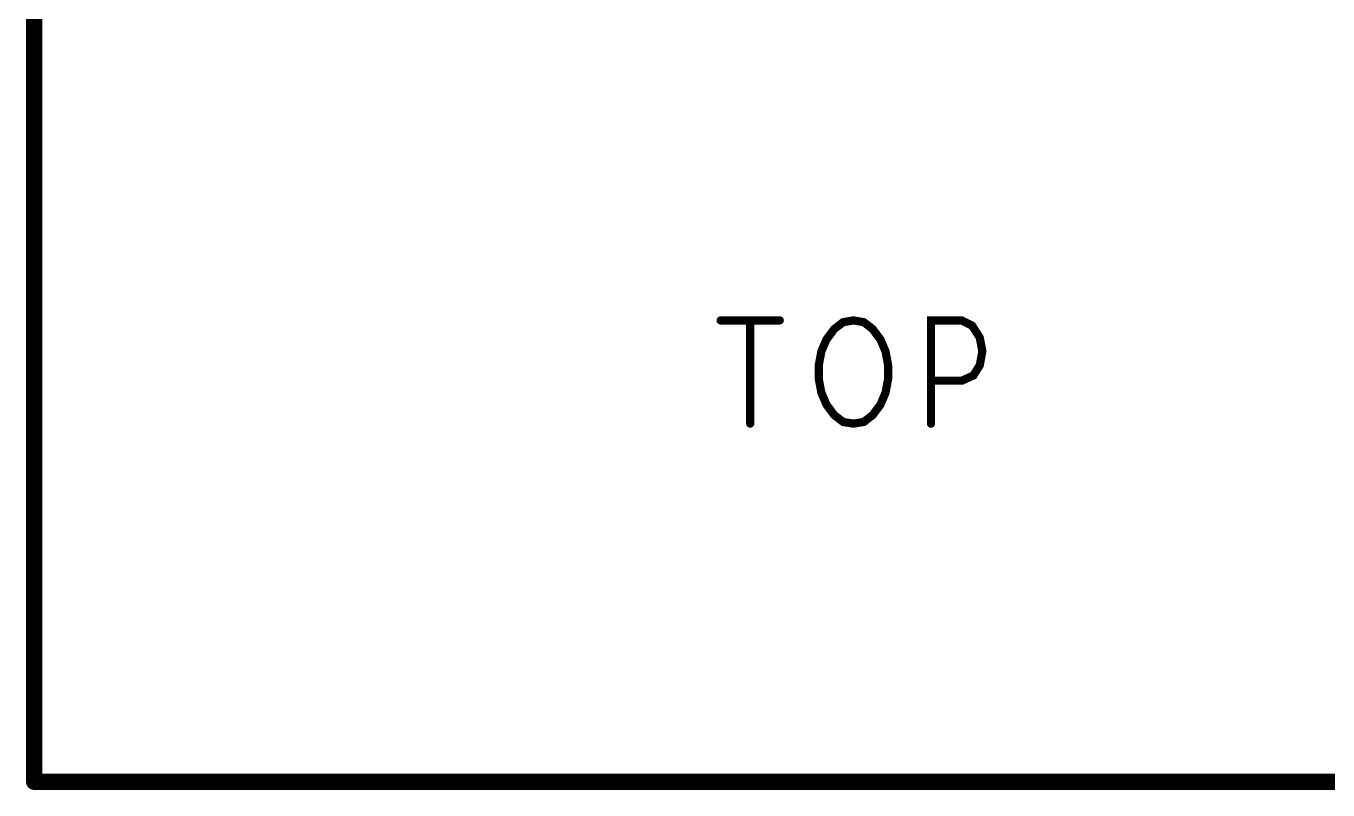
# Model space of a CAD drawing. Header units: millimetres. Extents: x 3362 to 3827, y -139 to 191.
# Drawn here: x 3547.81 to 3567.99, y -33.14 to -21.3 of the extents above; entities that cross this region are included whole.
import ezdxf

# ---------------------------------------------------------------- set-up
doc = ezdxf.new("R2010")
doc.units = ezdxf.units.MM
doc.header["$LTSCALE"] = 23.1
doc.layers.get('0').update_dxf_attribs({"linetype": 'CONTINUOUS'})

# ---------------------------------------------------------------- blocks, each defined once
blk = doc.blocks.new('PAD_R1')
at = {"const_width": 0.5}
blk.add_lwpolyline([(0.25, 0, 1), (-0.25, 0, 1)], format="xyb", close=True, dxfattribs=at)

msp = doc.modelspace()

# ---------------------------------------------------------------- linework, layer by layer
for points, const_width in [([(3547.935, -33.014), (3547.935, 17.786)], 0.254), ([(3558.577, -25.864), (3559.493, -25.864)], 0.127), ([(3559.035, -25.864), (3559.035, -27.464)], 0.127), ([(3561.838, -27.464), (3561.838, -25.864), (3562.315, -25.864), (3562.474, -25.944), (3562.594, -26.131), (3562.634, -26.344), (3562.594, -26.558), (3562.494, -26.718), (3562.315, -26.798), (3561.838, -26.798)], 0.127), ([(3615.88, -33.014), (3547.935, -33.014)], 0.254)]:
    msp.add_lwpolyline(points, dxfattribs=dict(const_width=const_width))
at = {"const_width": 0.127}
msp.add_lwpolyline([(3560.635, -27.464), (3560.476, -27.438), (3560.337, -27.331), (3560.218, -27.171), (3560.138, -26.984), (3560.098, -26.771), (3560.098, -26.558), (3560.138, -26.344), (3560.218, -26.158), (3560.337, -25.998), (3560.476, -25.891), (3560.635, -25.864), (3560.795, -25.891), (3560.934, -25.998), (3561.053, -26.158), (3561.133, -26.344), (3561.173, -26.558), (3561.173, -26.771), (3561.133, -26.984), (3561.053, -27.171), (3560.934, -27.331), (3560.795, -27.438)], close=True, dxfattribs=at)

# ---------------------------------------------------------------- block references
for p, xscale, yscale in [((3558.577, -25.864), 0.127, 0.127), ((3559.035, -25.864), 0.127, 0.127), ((3559.493, -25.864), 0.127, 0.127), ((3561.838, -26.798), 0.127, 0.127), ((3559.035, -27.464), 0.127, 0.127), ((3561.838, -27.464), 0.127, 0.127), ((3547.935, -33.014), 0.254, 0.254), ((3547.935, -33.014), 0.254, 0.254)]:
    msp.add_blockref('PAD_R1', p, dxfattribs=dict(xscale=xscale, yscale=yscale))

doc.saveas('drawing.dxf')
